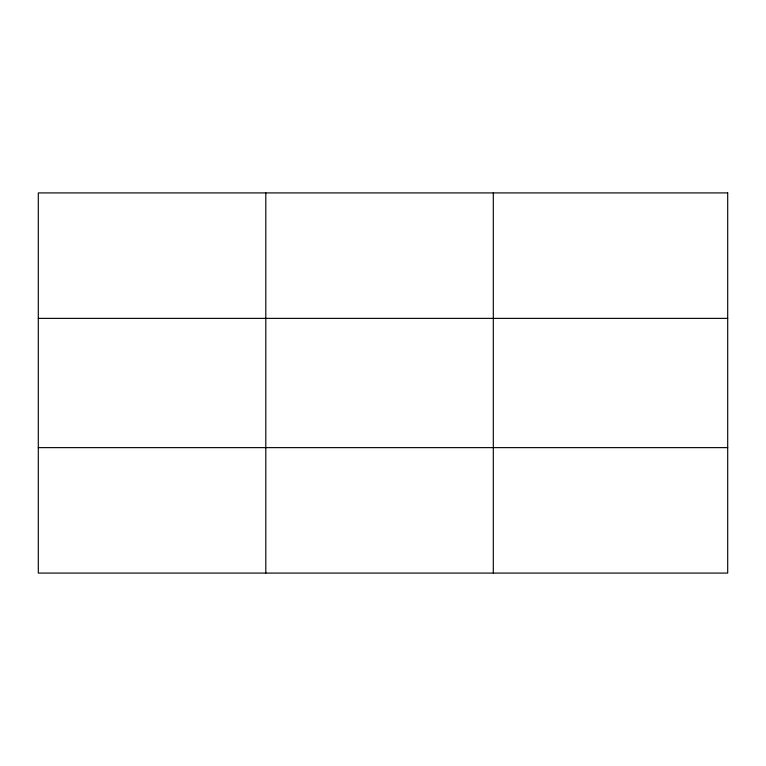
<?xml version="1.0" encoding="UTF-8"?>
<svg xmlns="http://www.w3.org/2000/svg" width="766" height="766" viewBox="0 0 766 766"><rect width="100%" height="100%" fill="white"/><g stroke="black" fill="none" stroke-linecap="round" stroke-linejoin="round"><path stroke-width="1.15" d="M265.802 192.917L265.802 573.083M493.304 192.917L493.304 573.083M38.3 318.369L727.7 318.369M38.3 447.631L727.7 447.631M727.7 192.917L727.7 573.083L38.3 573.083L38.3 192.917L727.7 192.917"/></g></svg>
